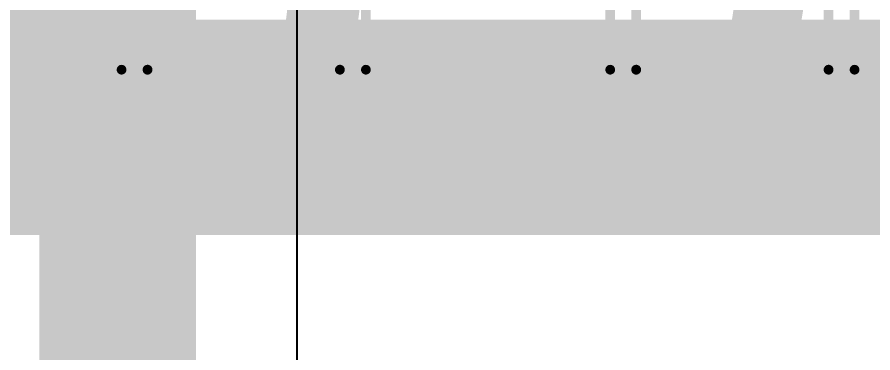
# Model space of a CAD drawing. Header units: inches. Extents: x -6 to 5433, y -4 to 5447.
# Drawn here: x 7.015 to 8.127, y 29.92 to 30.356 of the extents above; entities that cross this region are included whole.
import ezdxf

# ---------------------------------------------------------------- set-up
doc = ezdxf.new("R2010")
doc.units = ezdxf.units.IN
for name, color, linetype in [('Bottom Layer', 5, 'Continuous'), ('Bottom Overlay', 54, 'Continuous'), ('Ground', 16, 'Continuous'), ('Mechanical 4', 56, 'Continuous'), ('Top Layer', 1, 'Continuous'), ('Top Overlay', 2, 'Continuous')]:
    doc.layers.add(name, color=color, linetype=linetype)
doc.styles.add('Arial', font='', dxfattribs={"height": 0.2})
doc.styles.add('Arial_Bold', font='', dxfattribs={"height": 0.2})
doc.styles.get('Arial').set_extended_font_data('Arial')
doc.styles.get('Arial_Bold').set_extended_font_data('Arial', bold=True)

# ---------------------------------------------------------------- blocks, each defined once
blk = doc.blocks.new('QTH_030_01_L_D_A_K_TR_154')
at = {"layer": 'Top Overlay', "style": 'Arial'}
blk.add_text('60', height=0.762, dxfattribs=at).set_placement((7.2102, -2.0066))

msp = doc.modelspace()

# ---------------------------------------------------------------- linework, layer by layer
at = {"layer": 'Bottom Layer'}
msp.add_lwpolyline([(4.5545, 30.2128, 0.2794, 0.2794, 0), (14.3275, 30.2128, 0.2794, 0.2794, 0)], format="xyseb", dxfattribs=at)
at = {"layer": 'Ground'}
msp.add_line((7.3792, 29.4142), (7.3792, 33.4622), dxfattribs=at)
msp.add_lwpolyline([(7.1461, 29.3177, 0.2032, 0.2032, 0), (7.1461, 33.8278, 0.2032, 0.2032, 0)], format="xyseb", dxfattribs=at)
at = {"layer": 'Mechanical 4'}
for points in [[(7.1512, 30.2874, 0.0127, 0.0127, 0), (7.1512, 31.0749, 0.0127, 0.0127, 0)], [(7.7862, 30.2874, 0.0127, 0.0127, 0), (7.7862, 31.0749, 0.0127, 0.0127, 0)], [(7.1849, 30.2874, 0.0127, 0.0127, 0), (7.1849, 30.8944, 0.0127, 0.0127, 0)], [(7.4349, 30.2874, 0.0127, 0.0127, 0), (7.4349, 30.8944, 0.0127, 0.0127, 0)], [(7.8199, 30.2874, 0.0127, 0.0127, 0), (7.8199, 30.8944, 0.0127, 0.0127, 0)], [(8.0699, 30.2874, 0.0127, 0.0127, 0), (8.0699, 30.8944, 0.0127, 0.0127, 0)], [(7.4687, 30.2874, 0.0127, 0.0127, 0), (7.4687, 30.6699, 0.0127, 0.0127, 0)], [(8.1037, 30.2874, 0.0127, 0.0127, 0), (8.1037, 30.6699, 0.0127, 0.0127, 0)], [(7.1512, 30.2874, 0.0127, 0.0127, 0), (7.4687, 30.2874, 0.0127, 0.0127, 0)], [(7.7862, 30.2874, 0.0127, 0.0127, 0), (8.1037, 30.2874, 0.0127, 0.0127, 0)]]:
    msp.add_lwpolyline(points, format="xyseb", dxfattribs=at)
for points in [[(7.148, 30.2874, 0.00635, 0.00635, 1), (7.1543, 30.2874, 0.00635, 0.00635, 1)], [(7.148, 30.2874, 0.00635, 0.00635, 1), (7.1543, 30.2874, 0.00635, 0.00635, 1)], [(7.1817, 30.2874, 0.00635, 0.00635, 1), (7.1881, 30.2874, 0.00635, 0.00635, 1)], [(7.4317, 30.2874, 0.00635, 0.00635, 1), (7.4381, 30.2874, 0.00635, 0.00635, 1)], [(7.4655, 30.2874, 0.00635, 0.00635, 1), (7.4718, 30.2874, 0.00635, 0.00635, 1)], [(7.4655, 30.2874, 0.00635, 0.00635, 1), (7.4718, 30.2874, 0.00635, 0.00635, 1)], [(7.783, 30.2874, 0.00635, 0.00635, 1), (7.7893, 30.2874, 0.00635, 0.00635, 1)], [(7.783, 30.2874, 0.00635, 0.00635, 1), (7.7893, 30.2874, 0.00635, 0.00635, 1)], [(7.8167, 30.2874, 0.00635, 0.00635, 1), (7.8231, 30.2874, 0.00635, 0.00635, 1)], [(8.0667, 30.2874, 0.00635, 0.00635, 1), (8.0731, 30.2874, 0.00635, 0.00635, 1)], [(8.1005, 30.2874, 0.00635, 0.00635, 1), (8.1068, 30.2874, 0.00635, 0.00635, 1)], [(8.1005, 30.2874, 0.00635, 0.00635, 1), (8.1068, 30.2874, 0.00635, 0.00635, 1)]]:
    msp.add_lwpolyline(points, format="xyseb", close=True, dxfattribs=at)
at = {"layer": 'Top Layer'}
msp.add_lwpolyline([(4.5545, 30.2128, 0.2794, 0.2794, 0), (13.8806, 30.2128, 0.2794, 0.2794, 0)], format="xyseb", dxfattribs=at)

# ---------------------------------------------------------------- block references
at = {"rotation": 180}
msp.add_blockref('QTH_030_01_L_D_A_K_TR_154', (15.3106, 28.8567), dxfattribs=at)

# ---------------------------------------------------------------- texts
at = {"layer": 'Bottom Overlay', "style": 'Arial_Bold', "text_generation_flag": 2}
msp.add_text('RUN', height=0.762, rotation=270, dxfattribs=at).set_placement((6.7234, 28.7688))

doc.saveas('drawing.dxf')
